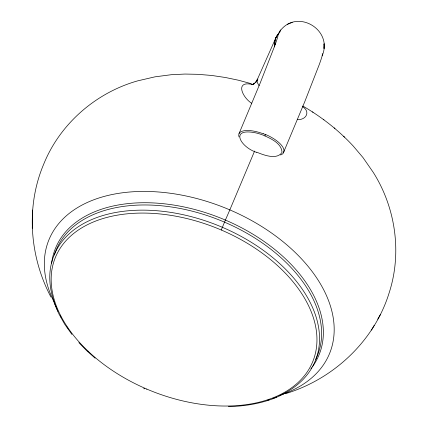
<?xml version="1.0" encoding="UTF-8"?>
<svg xmlns="http://www.w3.org/2000/svg" width="428" height="428" viewBox="0 0 428 428"><rect width="100%" height="100%" fill="white"/><g stroke="black" fill="none" stroke-linecap="round" stroke-linejoin="round"><path stroke-width="0.64" d="M50.932 297.043C29.628 256.688 25.701 206.831 43.581 164.486C59.797 123.965 95.808 92.667 137.693 80.86L154.979 76.837L171.189 74.723L184.95 74.055L197.741 74.317L211.683 75.456L225.444 77.505L238.444 80.223L251.418 83.733M32.614 210.014L32.261 228.295M143.926 388.373L144.006 388.924L144.509 388.442M322.15 55.827C333.519 29.709 296.77 7.955 279.842 31.271M279.645 32.239L276.237 37.001L257.073 80.047L257.308 82.583L259.101 85.723M146.718 389.282L146.863 389.106M256.741 152.181C263.274 154.883 276.777 160.297 282.047 152.389C281.49 142.893 270.421 138.437 262.803 135.002A22.893 9.357 22.5 0 0 255.65 132.846C228.9 127.458 240.771 147.467 256.698 152.384M254.607 151.031L229.825 209.886A26.065 0.706 -66.8 0 1 225.385 220.062L221.265 230.002M239.033 136.933L238.701 135.253L238.942 133.814L260.267 82.855L274.915 45.341A125.939 3.408 -66.8 0 0 277.943 35.898L278.061 34.845L277.751 34.818L275.894 37.771L277.034 35.642L278.895 33.528M285.305 393.733C333.305 379.256 374.259 341.186 389.132 292.902C402.154 252.895 395.627 207.655 373.168 172.238L362.976 157.552L353.244 146.06C338.601 130.24 321.449 116.833 302.81 106.026M264.959 135.869L265.526 134.59L263.252 133.67M257.073 80.047L255.5 82.829L257.924 79.019M283.438 152.652L304.699 101.864L319.347 64.35A125.939 3.408 -66.8 0 0 322.375 54.912L322.493 53.858L322.182 53.826M377.731 319.181L380.471 314.462M371.456 330.09L374.163 325.414M277.44 35.182L280.666 29.949M279.949 31.95L280.26 31.672M275.985 397.564L286.107 392.653M292.308 22.342L287.466 24.305M275.498 397.762C260.524 403.706 244.425 406.29 228.365 406.6M253.365 84.23L252.327 84.535L254.73 83.209L253.777 83.931L255.949 81.839L257.501 79.341A20.678 5.987 40 0 0 257.175 80.127M251.348 84.733L253.884 84.075M297.38 119.567C305.977 120.284 310.942 111.713 302.489 106.652M252.574 84.509C234.121 80.229 242.783 97.985 251.787 103.319M312.488 111.906L313.012 112.264M323.268 119.364L323.942 119.824M334.182 127.87L334.926 128.528M343.647 136.339L344.513 137.115M95.128 358.204L86.611 350.575L78.854 342.63M71.915 334.418L64.633 324.124L58.748 313.654M54.099 302.628L58.54 313.184M274.466 44.929A26.964 22.62 29.5 0 1 275.883 37.803L275.627 38.509A27.793 19.394 21.9 0 0 275.011 43.854M274.541 46.877A26.45 22.229 28.6 0 1 274.482 45.004M275.199 44.726A28.104 19.271 24.6 0 1 275.113 43.934M54.41 302.708A151.4 95.69 21.9 0 1 122.215 192.819A151.4 95.69 21.9 0 1 309.979 268.714A151.4 95.69 21.9 0 1 281.71 394.584M57.946 311.204A140.898 89.051 21.9 0 1 121.044 211.609A140.898 89.051 21.9 0 1 293.447 277.735A140.898 89.051 21.9 0 1 278.938 395.964M276.6 396.975A140.898 89.051 21.9 0 1 272.385 398.618M269.421 399.645A140.898 89.051 21.9 0 1 267.607 400.223M67.838 328.067A140.898 89.051 21.9 0 1 67.116 327.024M60.942 317.057A140.898 89.051 21.9 0 1 60.332 315.939M54.388 254.96A140.898 89.051 21.9 0 1 219.543 220.094A140.898 89.051 21.9 0 1 315.698 359.397M51.654 263.236A142.139 89.837 21.9 0 1 219.805 217.761A142.139 89.837 21.9 0 1 312.504 366.652M311.728 367.711A142.139 89.837 21.9 0 1 310.926 368.754M265.579 134.478A24.086 9.55 22.5 0 1 283.598 152.529M239.091 133.483A23.85 9.229 21.8 0 1 239.803 132.509M239.835 132.525A24.086 9.32 21.9 0 1 263.225 133.777M283.561 152.732A23.856 9.245 23.1 0 1 280.575 154.973M324.087 44.533L324.012 48.525L324.114 43.79L324.087 44.533M88.05 351.153A138.822 87.74 21.9 0 0 311.648 364.142A138.822 87.74 21.9 0 0 152.486 213.363A138.822 87.74 21.9 0 0 88.05 351.153"/></g></svg>
